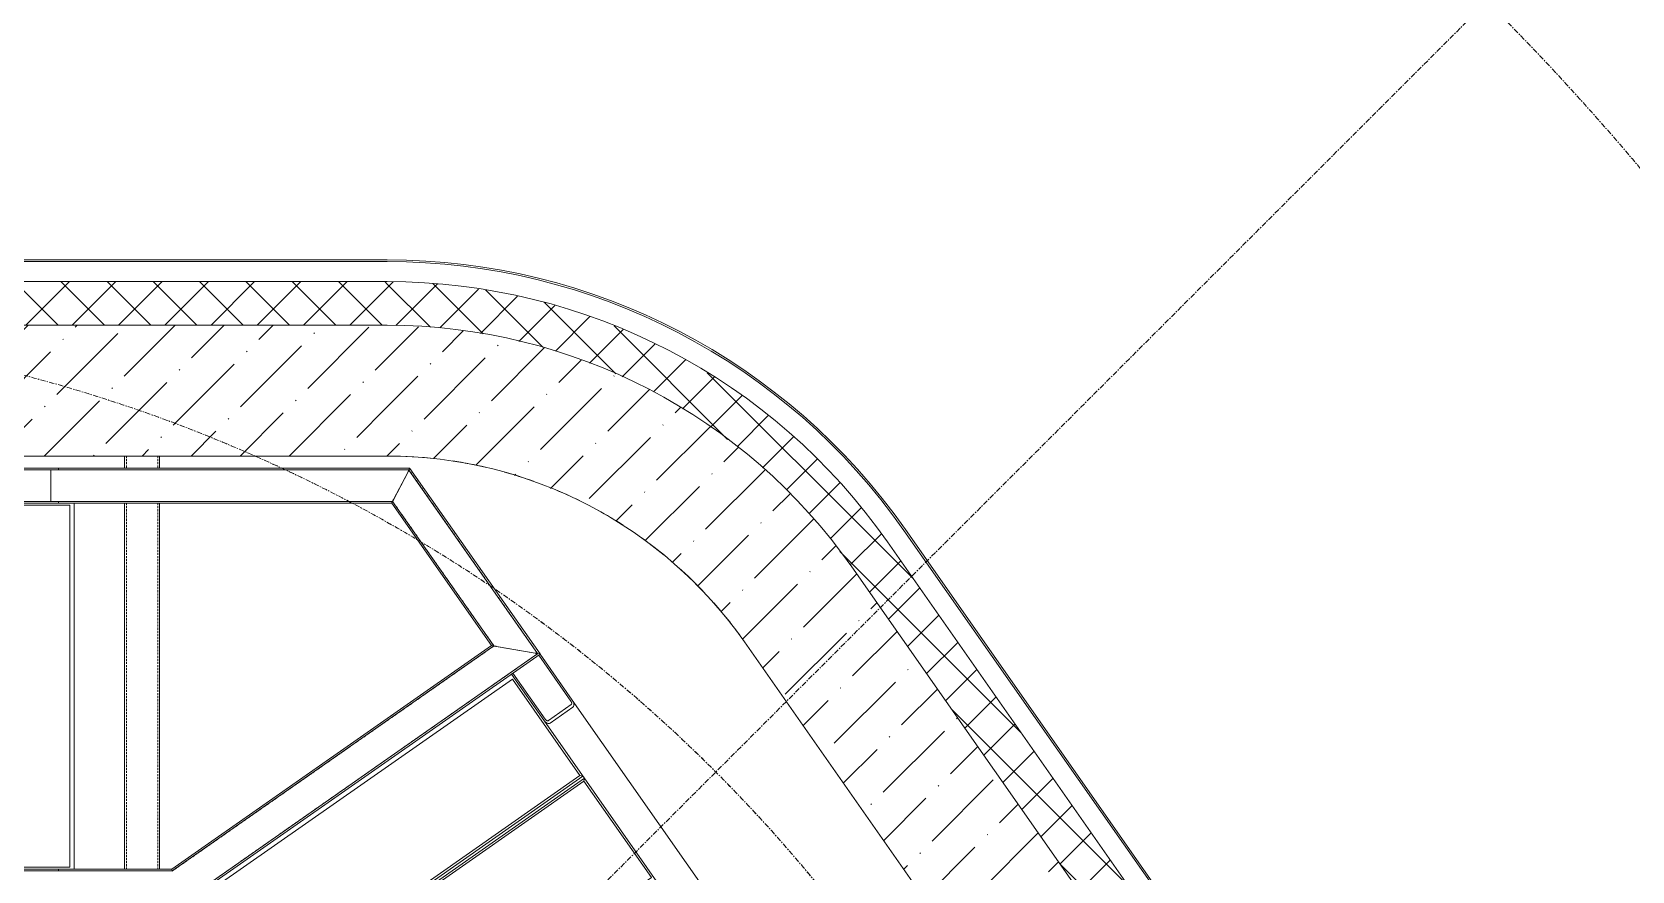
# Model space of a CAD drawing. Header units: millimetres. Extents: x 223 to 147055, y -17460 to 24540.
# Drawn here: x 115368 to 119036, y 15100 to 17025 of the extents above; entities that cross this region are included whole.
import ezdxf

# ---------------------------------------------------------------- set-up
doc = ezdxf.new("R2010")
doc.units = ezdxf.units.MM
doc.linetypes.add('ADSK_Линия сетки', pattern=[21, 12, -3, 3, -3])
doc.linetypes.add('Скрытая', pattern=[7.14375, 4.7625, -2.38125])
for name, color, linetype, lineweight in [('A-AREA', 7, 'Continuous', 9), ('A-WALL', 7, 'Continuous', 9), ('A-WALL-PATT', 7, 'Continuous', 18), ('I-WALL', 7, 'Continuous', 9), ('S-BEAM', 7, 'Continuous', 9), ('S-FSTN', 7, 'Continuous', 9), ('S-GRID', 7, 'Continuous', 9)]:
    doc.layers.add(name, color=color, linetype=linetype, lineweight=lineweight)
pattern_1 = [(45, (0, 0), (42.0948, 154.348), [198.438, -39.688, 1.676, -38.011])]
pattern_2 = [(45, (113640.95, 12729.765), (-53.033, 53.033), []), (135, (113640.95, 12729.765), (-53.033, -53.033), [])]

# ---------------------------------------------------------------- blocks, each defined once
blk = doc.blocks.new('ARM_ПВЛ - ПВ506-2189781-2 этаж')
at = {"layer": 'S-FSTN', "lineweight": 20}
for p, q in [((135, 415), (-135, 415)), ((-135, 415), (-135, -415)), ((135, -415), (135, 415)), ((-135, -415), (135, -415))]:
    blk.add_line(p, q, dxfattribs=at)
blk = doc.blocks.new('ПВЛ_2 - ПВ506-2198100-2 этаж')
at = {"layer": 'S-FSTN', "lineweight": 20}
blk.add_line((75, 0), (915, 0), dxfattribs=at)
blk = doc.blocks.new('Гнутый прямоугольный профиль _Трубы 30245-94_ Балки - гнутый прямоуг_ проф_ 160x80x4-2177352-2 этаж')
at = {"layer": 'S-BEAM', "linetype": 'Скрытая', "lineweight": 20}
for p, q in [((337, 36), (-397.5, 36)), ((337, -36), (-435, -36))]:
    blk.add_line(p, q, dxfattribs=at)
blk = doc.blocks.new('Гнутый прямоугольный профиль _Трубы 30245-94_ Балки - гнутый прямоуг_ проф_ 160x80x4-2176156-2 этаж')
at = {"layer": 'S-BEAM', "linetype": 'Скрытая', "lineweight": 20}
for p, q in [((498.7, 36), (-496.3, 36)), ((476, -36), (-424, -36))]:
    blk.add_line(p, q, dxfattribs=at)
blk = doc.blocks.new('Гнутый прямоугольный профиль _Трубы 30245-94_ Балки - гнутый прямоуг_ проф_ 160x80x4-2175205-2 этаж')
at = {"layer": 'S-BEAM', "linetype": 'Скрытая', "lineweight": 20}
for p, q in [((220.5, 36), (-184.3, 36)), ((257.9, -36), (-256, -36))]:
    blk.add_line(p, q, dxfattribs=at)
blk = doc.blocks.new('Гнутый прямоугольный профиль _Трубы 30245-94_ Балки - гнутый прямоуг_ проф_ 160x80x4-2183236-2 этаж')
at = {"layer": 'S-BEAM', "linetype": 'Скрытая', "lineweight": 20}
for p, q in [((-500, 36), (-972, 36)), ((420, 36), (-420, 36)), ((528, 36), (500, 36)), ((-500, -36), (-972, -36)), ((420, -36), (-420, -36)), ((528, -36), (500, -36))]:
    blk.add_line(p, q, dxfattribs=at)
blk = doc.blocks.new('КДП Вышка - КР_rvt-1-2 этаж')
at = {"layer": 'A-WALL-PATT', "lineweight": 15}
h = blk.add_hatch(dxfattribs=at)
h.set_pattern_fill('FP_1', color=256, style=0, pattern_type=2)
h.set_pattern_definition(pattern_1)
h.paths.add_polyline_path([(1849.7, 3322.4), (2541.4, 3322.4), (2541.4, 3622.4), (1569.5, 3622.4), (1569.5, 3322.4), (1763.1, 3322.4)], flags=0)
h.paths.add_polyline_path([(69.5, 3322.4), (69.5, 3622.4), (-902.4, 3622.4), (-902.4, 3322.4), (30, 3322.4)], flags=0)
h = blk.add_hatch(dxfattribs=at)
h.set_pattern_fill('FP_1', color=256, style=0, pattern_type=2)
h.set_pattern_definition(pattern_1)
h.paths.add_polyline_path([(3360.5, 2896), (3606.3, 3068), (3529.9, 3166.7), (3444.4, 3257.5), (3350.6, 3339.8), (3249.4, 3412.7), (3141.6, 3475.5), (3028.4, 3527.7), (2910.6, 3568.9), (2789.4, 3598.5), (2666, 3616.4), (2541.4, 3622.4), (2541.4, 3322.4), (2647.8, 3316.7), (2753.1, 3299.7), (2855.9, 3271.6), (2955.2, 3232.8), (3049.7, 3183.5), (3138.5, 3124.5), (3220.5, 3056.4), (3294.8, 2979.9)], flags=0)
h = blk.add_hatch(dxfattribs=at)
h.set_pattern_fill('FP_1', color=256, style=0, pattern_type=2)
h.set_pattern_definition(pattern_1)
h.paths.add_polyline_path([(4402.5, 1407.9), (4648.2, 1580), (3606.3, 3068), (3360.5, 2896), (4109, 1827)], flags=0)
at = {"layer": 'I-WALL', "lineweight": 15}
for p, q in [((2541.4, 3622.4), (1569.5, 3622.4)), ((1569.5, 3322.4), (2541.4, 3322.4)), ((4648.2, 1580), (3606.3, 3068)), ((3360.5, 2896), (4402.5, 1407.9))]:
    blk.add_line(p, q, dxfattribs=at)
for radius in [1300, 1000]:
    blk.add_arc((2541.4, 2322.4), radius, 35, 90, dxfattribs=at)
at = {"layer": 'S-BEAM', "lineweight": 15}
for p, q in [((1939.5, 3322.4), (1939.5, 3294.4)), ((2019.5, 3294.4), (2019.5, 3322.4)), ((1787.7, 3294.4), (1697, 3294.4)), ((1697, 3290.4), (1787.7, 3290.4)), ((1770, 3222.4), (1770, 3286.4)), ((1770, 3286.4), (1770, 3222.4)), ((1787.7, 3290.4), (1787.7, 3294.4)), ((2593.2, 3294.4), (1787.7, 3294.4)), ((1787.7, 3294.4), (1787.7, 3290.4)), ((1787.7, 3290.4), (2591.2, 3290.4)), ((2555.8, 3222.4), (2589.2, 3286.4)), ((2589.2, 3286.1), (2555.9, 3222.2)), ((2591.2, 3290.4), (2593.2, 3294.2)), ((2593.4, 3294.1), (2591.3, 3290.1)), ((2591.3, 3290.1), (2886.1, 2869.1)), ((2593.2, 3294.2), (2593.2, 3294.4)), ((2891.7, 2868.2), (2593.4, 3294.1)), ((1787.7, 3218.4), (1697, 3218.4)), ((1697, 3214.4), (1787.7, 3214.4)), ((1787.7, 3214.4), (1787.7, 3218.4)), ((2553.7, 3218.4), (1787.7, 3218.4)), ((1787.7, 3218.4), (1787.7, 3214.4)), ((1787.7, 3214.4), (2551.6, 3214.4)), ((1939.5, 3214.4), (1939.5, 2374.4)), ((2019.5, 2374.4), (2019.5, 3214.4)), ((2551.6, 3214.4), (2553.7, 3218.4)), ((2553.8, 3218.2), (2551.7, 3214.2)), ((2551.7, 3214.2), (2780.4, 2887.6)), ((2786, 2886.6), (2553.8, 3218.2)), ((2780.4, 2887.6), (2047.5, 2374.4)), ((2048.7, 2370.4), (2786, 2886.6)), ((2886.5, 2869.1), (2071.4, 2298.4)), ((2072.7, 2294.4), (2891.8, 2867.9)), ((2786, 2886.6), (2780.4, 2887.6)), ((2780.4, 2887.6), (2786, 2886.6)), ((2791.5, 2885.6), (2880.5, 2870.1)), ((2880.9, 2870), (2791.6, 2885.6)), ((2882.1, 2869.8), (2880.9, 2870)), ((2886.1, 2869.1), (2891.7, 2868.2)), ((2891.7, 2868.2), (2886.5, 2869.1)), ((2891.8, 2867.9), (2888.6, 2865.6)), ((2888.6, 2865.6), (2962.5, 2760.1)), ((2891.8, 2867.9), (2891.7, 2868.2)), ((2891.8, 2868), (2891.7, 2868.2)), ((2965.7, 2762.4), (2891.8, 2867.9)), ((2829.6, 2824.3), (2826.3, 2822)), ((2903.5, 2718.8), (2829.6, 2824.3)), ((2826.3, 2822), (2900.2, 2716.5)), ((2963.2, 2752.1), (2910.8, 2715.4)), ((4038.6, 1230.1), (2965.7, 2762.4)), ((2900.2, 2716.5), (3973.1, 1184.2)), ((2914.8, 2709.6), (2967.2, 2746.4)), ((2302, 2106.3), (2990.1, 2588.1)), ((2993.4, 2583.5), (2305.3, 2101.7)), ((2990.1, 2588.1), (2983.2, 2589.3)), ((2992.1, 2576.5), (2993.4, 2583.5)), ((1787.7, 2374.4), (1697, 2374.4)), ((1697, 2370.4), (1787.7, 2370.4)), ((1787.7, 2370.4), (1787.7, 2374.4)), ((2047.5, 2374.4), (1787.7, 2374.4)), ((1787.7, 2374.4), (1787.7, 2370.4)), ((1787.7, 2370.4), (2048.7, 2370.4)), ((2048.7, 2370.4), (2047.5, 2374.4)), ((2047.5, 2374.4), (2048.7, 2370.4))]:
    blk.add_line(p, q, dxfattribs=at)
at = {"layer": 'S-BEAM', "lineweight": 15, "flags": 128}
for points in [[(1770, 3286.4), (1770, 3287.2), (1770.1, 3288.1), (1770.3, 3288.8), (1770.5, 3289.5), (1770.7, 3290), (1771, 3290.3), (1771.3, 3290.4)], [(1771.3, 3290.4), (1771, 3290.3), (1770.7, 3290), (1770.5, 3289.5), (1770.3, 3288.8), (1770.1, 3288.1), (1770, 3287.2), (1770, 3286.4)], [(2591.3, 3290.1), (2591.3, 3290), (2591.1, 3289.7), (2590.9, 3289.3), (2590.5, 3288.6), (2590.1, 3287.9), (2589.7, 3287), (2589.2, 3286.1)], [(2589.2, 3286.4), (2589.6, 3287.2), (2590.1, 3288.1), (2590.5, 3288.8), (2590.8, 3289.5)], [(2591, 3290), (2591.2, 3290.3), (2591.2, 3290.4)], [(2593.2, 3294.2), (2592.9, 3293.6), (2592.4, 3292.6), (2591.8, 3291.4), (2591.2, 3290.3)], [(1771.3, 3218.4), (1771, 3218.5), (1770.7, 3218.8), (1770.5, 3219.2), (1770.3, 3219.9), (1770.1, 3220.6), (1770, 3221.5), (1770, 3222.4)], [(1770, 3222.4), (1770, 3221.5), (1770.1, 3220.6), (1770.3, 3219.9), (1770.5, 3219.2), (1770.7, 3218.8), (1771, 3218.5), (1771.3, 3218.4)], [(2553.7, 3218.4), (2553.7, 3218.5), (2553.9, 3218.8), (2554.1, 3219.2), (2554.5, 3219.9), (2554.9, 3220.6), (2555.3, 3221.5), (2555.8, 3222.4)], [(2554, 3218.6), (2553.9, 3218.3), (2553.8, 3218.2)], [(2555.9, 3222.2), (2555.4, 3221.3), (2555, 3220.4), (2554.6, 3219.7), (2554.3, 3219.1)], [(2791.6, 2885.6), (2790.3, 2885.8), (2789.2, 2886.1), (2788.1, 2886.2), (2787.2, 2886.4), (2786.6, 2886.5), (2786.1, 2886.6), (2786, 2886.6)], [(2786.1, 2886.6), (2786.5, 2886.5), (2787.2, 2886.4), (2788.1, 2886.2), (2789.1, 2886.1), (2790.3, 2885.9), (2791.5, 2885.6)], [(2880.5, 2870.1), (2881.8, 2869.9), (2883, 2869.7), (2884, 2869.5), (2884.9, 2869.3), (2885.6, 2869.2), (2886, 2869.2), (2886.1, 2869.1)], [(2962.5, 2760.1), (2963.2, 2758.9), (2963.8, 2757.7), (2964.1, 2756.5), (2964.3, 2755.4), (2964.3, 2754.3), (2964.1, 2753.4), (2963.8, 2752.6), (2963.2, 2752.1)], [(2967.2, 2746.4), (2968.3, 2747.5), (2969.1, 2749), (2969.5, 2750.8), (2969.5, 2752.9), (2969.1, 2755.2), (2968.3, 2757.6), (2967.2, 2760.1), (2965.7, 2762.4)], [(2900.2, 2716.5), (2901.9, 2714.3), (2903.8, 2712.5), (2905.8, 2710.9), (2907.8, 2709.7), (2909.8, 2709), (2911.7, 2708.8), (2913.3, 2709), (2914.8, 2709.6)], [(2910.8, 2715.4), (2910.1, 2715), (2909.2, 2714.9), (2908.3, 2715), (2907.3, 2715.4), (2906.3, 2716), (2905.3, 2716.8), (2904.3, 2717.7), (2903.5, 2718.8)]]:
    blk.add_lwpolyline(points, dxfattribs=at)
at = {"lineweight": 15}
for name, p, rotation in [('Гнутый прямоугольный профиль _Трубы 30245-94_ Балки - гнутый прямоуг_ проф_ 160x80x4-2183236-2 этаж', (1979.5, 2794.4), 89.99999999999999), ('Гнутый прямоугольный профиль _Трубы 30245-94_ Балки - гнутый прямоуг_ проф_ 160x80x4-2177352-2 этаж', (2156.2, 3254.4), 180), ('Гнутый прямоугольный профиль _Трубы 30245-94_ Балки - гнутый прямоуг_ проф_ 160x80x4-2175205-2 этаж', (2709.8, 3058.2), 124.9999999999995), ('ARM_ПВЛ - ПВ506-2189781-2 этаж', (1679.2, 2794.4), 180), ('ПВЛ_2 - ПВ506-2198100-2 этаж', (1824.2, 3289.4), 269.9999999999999), ('Гнутый прямоугольный профиль _Трубы 30245-94_ Балки - гнутый прямоуг_ проф_ 160x80x4-2176156-2 этаж', (2459.3, 2613.9), 214.999999999999), ('ARM_ПВЛ - ПВ506-2189781-2 этаж', (2565.8, 2461.9), 304.9999999999985), ('ARM_ПВЛ - ПВ506-2189781-2 этаж', (2729.6, 2227.9), 304.9999999999985)]:
    blk.add_blockref(name, p, dxfattribs=dict(at, rotation=rotation))
blk = doc.blocks.new('оси')
at = {"layer": 'S-GRID', "linetype": 'ADSK_Линия сетки'}
blk.add_line((86612.7, 19097.7), (92789.2, 25274.2), dxfattribs=at)
for radius, start, end in [(6000, 192.09621, 182.95219), (3500, 177.3315, 161.4375)]:
    blk.add_arc((86612.7, 19097.7), radius, start, end, dxfattribs=at)

msp = doc.modelspace()

# ---------------------------------------------------------------- hatches: boundary and pattern name
at = {"layer": 'A-WALL-PATT', "lineweight": 9}
h = msp.add_hatch(dxfattribs=at)
h.set_pattern_fill('FP_14', color=256, style=0, pattern_type=2)
h.set_pattern_definition(pattern_2)
h.paths.add_polyline_path([(116010.6, 16352.2), (116182.3, 16352.2), (116182.3, 16452.2), (115210.4, 16452.2), (115210.4, 16352.2), (115664, 16352.2)], flags=0)
h.paths.add_polyline_path([(112891.1, 16352.2), (113710.4, 16352.2), (113710.4, 16452.2), (112738.6, 16452.2), (112738.6, 16352.2)], flags=0)
h = msp.add_hatch(dxfattribs=at)
h.set_pattern_fill('FP_14', color=256, style=0, pattern_type=2)
h.set_pattern_definition(pattern_2)
h.paths.add_polyline_path([(117247.2, 15797.8), (117329.1, 15855.2), (117254.8, 15952.1), (117172.3, 16042.1), (117082.2, 16124.6), (116985.3, 16199), (116882.3, 16264.6), (116774, 16321), (116661.1, 16367.7), (116544.7, 16404.5), (116425.4, 16430.9), (116304.3, 16446.8), (116182.3, 16452.2), (116182.3, 16352.2), (116306.9, 16346.2), (116430.4, 16328.3), (116551.5, 16298.6), (116669.3, 16257.5), (116782.6, 16205.3), (116890.3, 16142.4), (116991.6, 16069.5), (117085.4, 15987.3), (117170.8, 15896.4), (117174.8, 15891.4)], flags=0)
h = msp.add_hatch(dxfattribs=at)
h.set_pattern_fill('FP_14', color=256, style=0, pattern_type=2)
h.set_pattern_definition(pattern_2)
h.paths.add_polyline_path([(118289.2, 14309.7), (118371.1, 14367.1), (117329.1, 15855.2), (117247.2, 15797.8), (118116.2, 14556.7)], flags=0)

# ---------------------------------------------------------------- linework, layer by layer
at = {"layer": 'A-AREA'}
for start, end in [(83.4822, 90), (76.9562, 81.3421), (70.418, 74.4158), (63.8593, 67.7369), (57.2631, 61.1407), (50.5842, 54.582), (43.6579, 48.0438), (35, 41.5178)]:
    msp.add_arc((116182.3, 15052.2), 1000, start, end, dxfattribs=at)
at = {"layer": 'A-WALL'}
for p, q in [((116182.3, 16498.2), (115210.4, 16498.2)), ((116182.3, 16452.2), (115210.4, 16452.2)), ((118408.8, 14393.5), (117366.8, 15881.5)), ((118371.1, 14367.1), (117329.1, 15855.2))]:
    msp.add_line(p, q, dxfattribs=at)
for radius in [1446, 1400]:
    msp.add_arc((116182.3, 15052.2), radius, 35, 90, dxfattribs=at)
at = {"layer": 'I-WALL', "lineweight": 18}
for p, q in [((116182.3, 16502.2), (115210.4, 16502.2)), ((115210.4, 16352.2), (116182.3, 16352.2)), ((118412, 14395.8), (117370.1, 15883.8)), ((117247.2, 15797.8), (118289.2, 14309.7))]:
    msp.add_line(p, q, dxfattribs=at)
for radius in [1450, 1300]:
    msp.add_arc((116182.3, 15052.2), radius, 35, 90, dxfattribs=at)
at = {"layer": 'S-GRID', "linetype": 'ADSK_Линия сетки'}
msp.add_arc((114460.4, 12852.2), 3500, 177.3315, 161.4375, dxfattribs=at)

# ---------------------------------------------------------------- block references
at = {"lineweight": 5}
msp.add_blockref('КДП Вышка - КР_rvt-1-2 этаж', (113640.9, 12729.8), dxfattribs=at)

# ---------------------------------------------------------------- next in the draw order: block references
msp.add_blockref('оси', (27847.8, -6245.5))

doc.saveas('drawing.dxf')
